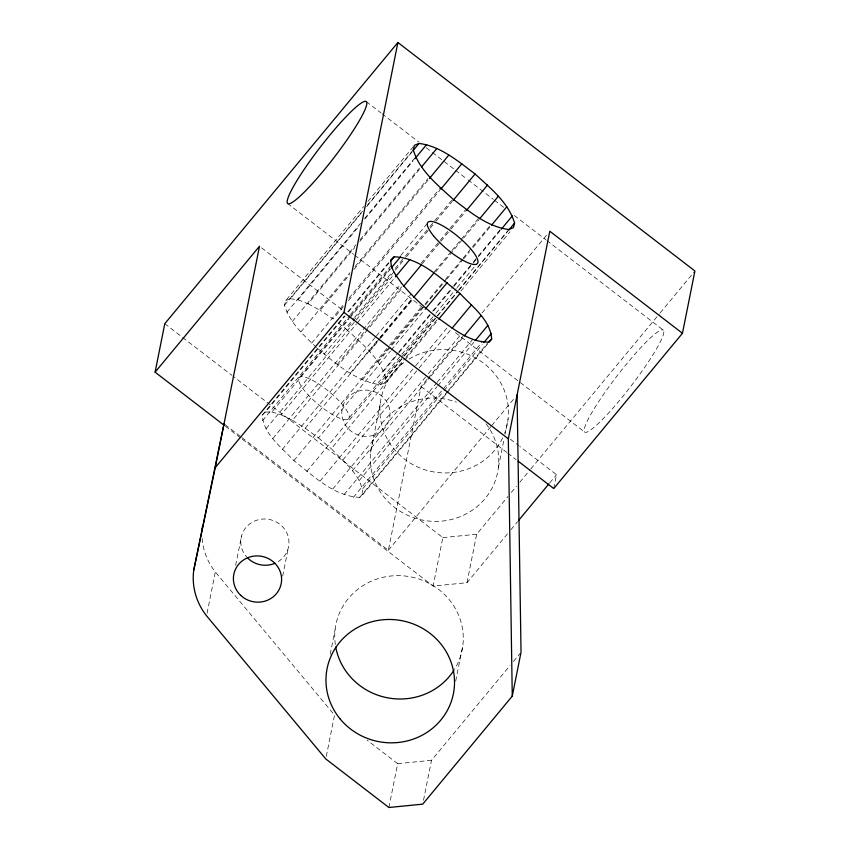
<?xml version="1.0" encoding="UTF-8"?>
<svg xmlns="http://www.w3.org/2000/svg" width="850" height="850" viewBox="0 0 850 850"><rect width="100%" height="100%" fill="white"/><g stroke="black" fill="none" stroke-linecap="round" stroke-linejoin="round"><path stroke-width="0.64" stroke-dasharray="4.25 3.19" d="M207.081 613.232L215.326 571.965A64.388 61.572 11.3 0 1 202.077 537.338M235.652 565.388L241.506 536.116M282.668 576.141L288.267 548.133M330.204 654.224L335.102 629.722M370.589 452.136L380.269 403.676M326.294 756.362L334.539 715.105L215.326 571.965M241.814 437.506L388.376 550.247L421.09 386.506L427.019 379.355M388.896 807.5L397.662 763.661L367.147 740.191M507.524 533.8L466.99 582.707L433.149 586.064L442.829 537.614L232.985 376.178M423.513 800.275L431.502 760.293L510.043 665.539M466.99 582.707L476.669 534.246L507.971 496.496M455.717 681.02L462.931 644.916M498.419 467.319L504.029 439.269M505.038 434.169L508.098 418.859M553.743 488.548L556.516 474.704L519.775 446.452M316.444 347.416C303.79 335.293 289.478 322.575 284.559 305.171L285.759 300.539L363.662 206.561M317.401 348.266C335.814 363.641 355.629 381.129 380.12 384.784L384.689 382.946L385.889 378.314L403.665 356.862M367.891 201.45L413.621 146.296M284.559 305.171L362.461 211.193M367.54 205.073L413.27 149.908M285.759 300.539L290.328 298.711L362.302 211.884M366.531 206.773L412.261 151.608M286.822 312.301L360.485 223.433M364.714 218.333L414.672 158.058M290.328 298.711L297.957 299.806L358.923 226.259M364.841 219.109L413.111 160.884M292.368 321.438L355.874 244.832M360.113 239.721L419.39 168.215M297.957 299.806L308.114 303.769L354.694 247.584M359.773 241.464L420.739 167.907M300.847 331.967L349.956 272.712M355.045 266.592L427.858 178.734M308.114 303.769L320.131 310.314L349.775 274.571M354.004 269.461L428.517 179.562M311.663 343.145L343.846 304.332M348.925 298.201L440.374 187.882M343.336 306.754L333.179 319.005L320.131 310.314M348.415 300.624L439.864 190.304M445.953 394.241L362.971 494.349L359.741 497.346C333.816 496.315 313.321 475.798 293.919 460.636C281.69 447.429 263.479 434.361 262.236 415.034L344.367 315.956M347.756 311.865L390.947 259.771M262.236 415.034L265.466 412.048L345.058 316.03M348.447 311.939L389.087 262.905M262.438 420.729L349.658 315.52M350.498 314.489L391.149 265.466M299.997 377.049L349.956 316.774M350.795 315.754L389.746 268.77M400.754 255.489L427.008 223.826M265.466 412.048L271.904 411.963L348.967 319.005M349.807 317.985L390.458 268.951M324.094 354.237L353.728 318.484M354.578 317.464L391.829 272.521M395.218 268.43L404.536 257.199M405.376 256.179L429.091 227.577M429.93 226.557L452.795 198.974M385.889 378.314C379.695 357.648 361.601 343.389 346.364 329.248L394.623 271.023M395.473 270.002L405.631 257.741M406.481 256.721L435.264 221.988M436.114 220.968L452.2 201.556M266.061 428.74L394.761 273.466M271.904 411.963L281.127 414.789L356.479 323.871M357.329 322.851L394.591 277.908M272.85 438.515L401.561 283.252M337.269 364.48L366.063 329.747M366.913 328.727L401.625 286.843M421.101 263.351L449.044 229.638M449.894 228.618L465.981 209.217M281.127 414.789L292.485 420.336L402.815 287.226M422.291 263.723L440.077 242.271M440.916 241.251L450.234 230.021M451.084 229.001L465.471 211.629M282.349 449.395L375.498 337.036M376.337 336.005L411.06 294.132M350.317 373.171L379.1 338.438M379.95 337.418L412.133 298.605M434.148 272.043L451.074 251.611M451.924 250.591L479.017 217.898M292.485 420.336L305.214 428.219L378.888 339.352M379.727 338.332L412.749 298.499M369.601 351.528L379.759 339.267M380.609 338.247L413.631 298.403M435.646 271.851L462.74 239.158M463.59 238.138L478.837 219.757M293.919 460.636L388.748 346.226M389.598 345.206L422.62 305.373M362.334 379.716L390.277 346.014M391.117 344.983L424.139 305.15M424.989 304.13L444.465 280.638M445.315 279.608L462.251 259.186M463.091 258.156L491.034 224.453M378.08 362.047L424.649 305.862M425.499 304.842L445.814 280.33M446.664 279.31L462.751 259.898M463.601 258.878L469.529 251.727M472.919 247.637L490.694 226.185M305.214 428.219L318.453 437.92L390.426 351.092M391.276 350.072L424.299 310.229M372.502 383.679L397.896 353.037M398.746 352.017L431.768 312.173M432.618 311.153L452.944 286.641M453.783 285.611L472.419 263.139M473.259 262.119L477.498 257.008M478.337 255.988L501.203 228.416M383.637 371.184L398.023 353.812M398.873 352.793L430.206 314.999M433.596 310.919L453.071 287.417M453.911 286.397L472.536 263.925M473.386 262.905L477.626 257.794M478.465 256.774L500.48 230.212M347.884 419.401A32.194 8.362 39.7 0 0 319.175 384.274A32.194 8.362 39.7 0 0 304.757 391A32.194 8.362 39.7 0 0 347.884 419.401L435.104 314.192M435.944 313.161L456.269 288.649M457.119 287.629L476.595 264.137M306.754 471.474L435.455 316.2M380.12 384.784L402.985 357.202M403.835 356.182L458.022 290.806M458.873 289.786L508.831 229.511M404.515 355.842L457.863 291.486M458.713 290.466L507.822 231.221M384.689 382.946L405.014 358.434M405.864 357.414L437.187 319.621M460.902 291.019L510.011 231.774M362.971 494.349C361.717 475.033 343.506 461.954 331.288 448.747L404.111 360.899M404.951 359.879L437.984 320.046M319.983 481.164L414.821 366.754M415.671 365.734L448.694 325.901M342.848 459.988L418.211 369.081M419.061 368.061L451.233 329.237M332.722 489.047L427.561 374.648M428.4 373.628L461.422 333.784M427.869 378.335L462.581 336.451M482.056 312.959L547.262 234.303M352.357 470.868L430.249 376.89M431.099 375.87L463.282 337.057M344.08 494.604L436.379 383.254M437.219 382.234L472.791 339.331M359.146 480.654L437.049 386.676M437.888 385.656L474.3 341.721M353.292 497.431L482.003 342.157M362.769 488.654L443.211 391.616M444.051 390.596L482.163 344.622M359.741 497.346L447.801 391.106M448.651 390.086L488.442 342.072M446.792 393.221L488.293 343.166M388.376 550.247L490.832 426.647M491.672 425.627L514.537 398.044M511.349 492.416L516.428 486.285M519.807 482.205L529.964 469.965M530.804 468.945L659.377 313.841M660.227 312.821L694.057 272M510.903 529.72L517.661 521.571M549.759 482.853L556.516 474.704M513.421 661.47L520.179 653.321M442.829 537.614L476.669 534.246M397.662 763.661L431.502 760.293M366.35 101.671L381.044 112.976M382.096 113.783L418.827 142.046M426.169 147.698L431.418 151.736M432.469 152.543L454.506 169.49M455.558 170.298L467.096 179.18M468.148 179.988L493.34 199.367M494.392 200.175L503.837 207.442M514.324 215.518L545.817 239.732M546.869 240.539L663.361 330.161A64.388 8.638 -52.4 0 1 609.503 411.995A64.388 8.638 -52.4 0 1 599.048 401.062A64.388 8.638 -52.4 0 1 663.361 330.161M287.566 203.501L353.685 254.363M354.737 255.17L422.96 307.647M455.494 332.679L584.577 431.981M261.598 247.839L342.412 310.006M510.329 439.184L518.734 445.644M421.09 386.506L506.738 452.391M507.79 453.199L516.141 459.627M164.783 323.712L181.571 336.632M182.623 337.439L231.933 375.371M225.059 424.618L240.762 436.698M225.399 426.254L241.134 438.356M242.186 439.163L433.149 586.064M338.247 322.947L346.364 329.248M318.453 437.92L331.288 448.747M502.658 437.846A64.388 61.572 11.3 0 1 404.781 459.351A64.388 61.572 11.3 0 1 403.803 362.621M409.031 359.061A64.388 61.572 11.3 0 1 484.107 363.587A64.388 61.572 11.3 0 1 504.613 433.298M486.094 423.789A64.388 61.572 11.3 0 1 454.112 518.776A64.388 61.572 11.3 0 1 370.239 457.491A64.388 61.572 11.3 0 1 456.429 402.114M335.325 644.608A64.388 61.572 11.3 0 1 411.591 577.044A64.388 61.572 11.3 0 1 454.495 669.375M248.115 558.461A24.14 23.088 11.3 0 1 249.093 524.386A24.14 23.088 11.3 0 1 284.399 528.87A24.14 23.088 11.3 0 1 277.27 562.158M349.01 429.42A24.14 23.088 11.3 0 0 389.257 419.433A24.14 23.088 11.3 0 0 359.518 390.819A24.14 23.088 11.3 0 0 349.01 429.42"/><path stroke-width="1.27" d="M224.347 425.446L155.093 372.172L164.783 323.712L397.896 42.5L694.907 270.98L682.454 333.285L553.743 488.548L518.234 461.231M517.076 394.984L521.029 652.301L512.263 696.139L422.737 804.143L388.896 807.5L325.773 758.944L206.561 615.814A64.388 61.572 11.3 0 1 193.768 570.021L224.018 423.81M193.768 570.021L215.252 467.659L259.505 246.224L155.093 372.172M215.252 467.659L343.963 312.386L397.896 42.5M512.263 696.139L508.321 438.823L549.801 231.232L682.454 333.285M514.59 223.051L513.4 227.683L508.831 229.511C487.188 226.78 469.657 211.639 452.795 198.974C437.548 184.833 419.464 170.574 413.27 149.908L414.46 145.265L419.029 143.438C440.683 146.168 458.203 161.319 475.065 173.984C490.312 188.116 508.406 202.374 514.59 223.051L508.672 230.201M413.1 150.588L419.029 143.438M414.8 158.844L426.658 144.542M421.589 166.887L436.826 148.506M429.367 178.542L448.842 155.051M440.714 189.274L461.879 163.742M390.788 260.865L394.177 256.774C420.091 257.805 440.587 278.322 459.999 293.484C472.217 306.691 490.429 319.759 491.672 339.086L489.132 342.146M391.297 267.931L400.616 256.689M453.05 200.536L475.065 173.984M395.431 276.888L409.828 259.526M403.41 286.524L421.196 265.072M466.321 210.609L487.486 185.077M413.599 297.468L433.925 272.956M479.676 218.726L498.312 196.254M491.544 225.165L506.781 206.784M425.138 309.209L447.153 282.646M501.33 229.192L512.337 215.911M438.823 319.026L459.999 293.484M452.083 328.217L471.559 304.725M464.121 336.037L481.058 315.605M475.15 340.701L487.847 325.38M483.852 342.582L491.47 333.391M518.511 520.551L548.909 483.873M394.177 256.774L390.947 259.771C390.118 268.887 396.844 276.176 401.561 283.252C411.549 295.502 423.162 306.297 435.455 316.2C451.424 327.048 468.074 342.263 488.442 342.072L491.672 339.086M343.963 312.386L508.321 438.823M453.826 670.438A64.388 61.572 11.3 0 1 387.069 697.722A64.388 61.572 11.3 0 1 335.729 647.041M202.141 529.869A64.388 61.572 11.3 0 1 202.523 526.182M275.049 563.263A24.14 23.088 11.3 0 1 248.115 558.461M433.457 235.726A32.194 8.362 39.7 0 0 476.595 264.137A32.194 8.362 39.7 0 0 447.886 229.011A32.194 8.362 39.7 0 0 433.457 235.726M312.492 183.504A64.388 8.638 -52.4 0 0 366.35 101.671A64.388 8.638 -52.4 0 0 302.037 172.582A64.388 8.638 -52.4 0 0 312.492 183.504M240.741 595.383A24.14 23.088 11.3 0 0 280.882 585.044A24.14 23.088 11.3 0 0 250.888 556.686A24.14 23.088 11.3 0 0 240.741 595.383M340.234 719.079A64.388 61.572 11.3 0 0 450.224 704.342A64.388 61.572 11.3 0 0 380.301 620.064A64.388 61.572 11.3 0 0 340.234 719.079"/></g></svg>
